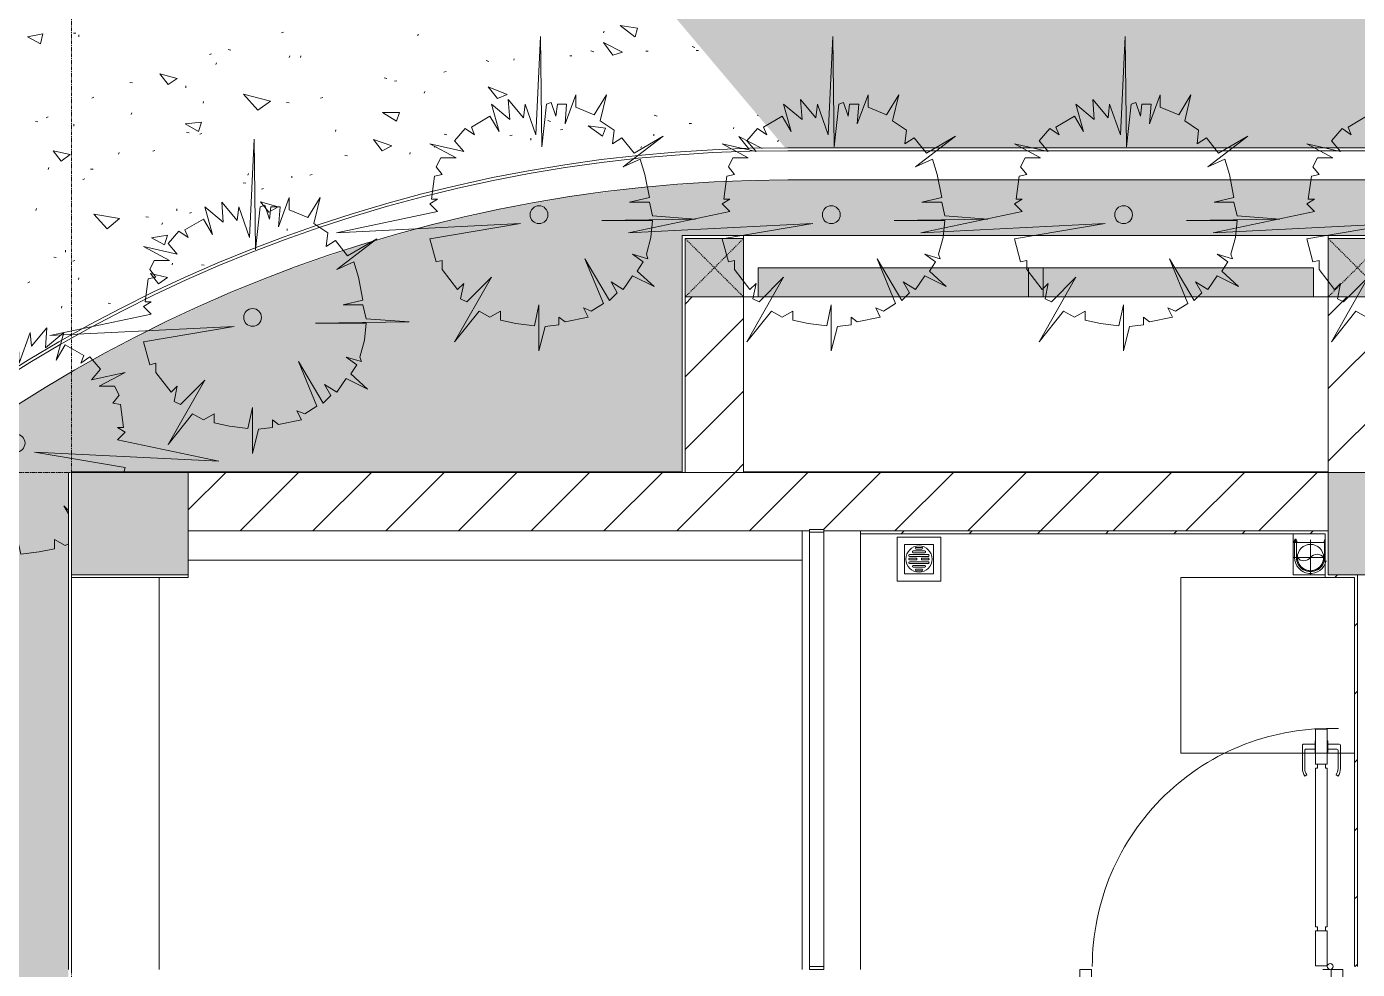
# Model space of a CAD drawing. Header units: millimetres. Extents: x 5357 to 259384, y -16348 to 109893.
# Drawn here: x 33499 to 38053, y 76537 to 79761 of the extents above; entities that cross this region are included whole.
import ezdxf

# ---------------------------------------------------------------- set-up
doc = ezdxf.new("R2010")
doc.units = ezdxf.units.MM
for name, pattern in [('Dash', [6, 3, -3]), ('Grid Line', [22.225, 12.7, -3.175, 3.175, -3.175]), ('IMPORT-CENTER _3_', [10.16, 6.35, -1.27, 1.27, -1.27])]:
    doc.linetypes.add(name, pattern=pattern)
for name, color, linetype, lineweight in [('0-1', 7, 'Continuous', 5), ('A-DETL-GENF-1', 53, 'Continuous', 9), ('A-DOOR-1', 254, 'Continuous', 9), ('A-DOOR-2', 53, 'Continuous', 9), ('A-FLOR', 192, 'Continuous', 9), ('A-FLOR-HRAL-1', 254, 'Continuous', 9), ('A-FLOR-HRAL-2', 53, 'Continuous', 9), ('A-FLOR-PATT', 8, 'Continuous', 9), ('A-GLAZ-CWMG', 51, 'Continuous', 9), ('A-WALL', 113, 'Continuous', 9), ('A-WALL-2', 53, 'Continuous', 9), ('A-WALL-3', 113, 'Continuous', 18), ('A-WALL-PATT', 111, 'Continuous', 9), ('A-WALL-PATT-2', 53, 'Continuous', 9), ('G-IMPT', 8, 'Continuous', 9), ('G-IMPT-1', 254, 'Continuous', 9), ('G-IMPT-2', 8, 'IMPORT-CENTER _3_', 9), ('I-FURN-1', 254, 'Continuous', 9), ('I-WALL', 2, 'Continuous', 9), ('I-WALL-1', 9, 'Continuous', 18), ('I-WALL-3', 2, 'Continuous', 18), ('L-PLNT-1', 7, 'Continuous', 9), ('M-EQPM', 50, 'Continuous', 9), ('S-BEAM-1', 53, 'Continuous', 9), ('S-COLS', 52, 'Continuous', 9), ('S-COLS-1', 253, 'Continuous', 5), ('S-COLS-2', 9, 'Continuous', 18), ('S-COLS-3', 53, 'Continuous', 9), ('S-COLS-5', 52, 'Continuous', 18), ('S-COLS-HDLN', 52, 'Dash', 9), ('S-GRID-1', 1, 'Grid Line', 9)]:
    doc.layers.add(name, color=color, linetype=linetype, lineweight=lineweight)
pattern_1 = [(45, (0, 0), (-116.67262, 116.67262), [])]
pattern_2 = [(45, (0, 0), (-124.4508, 124.4508), [])]

# ---------------------------------------------------------------- blocks, each defined once
blk = doc.blocks.new('NCV_TKTC_KET CAU_rvt-1-TKCS_MB CẢNH QUAN CÂY XANH')
at = {"layer": 'S-COLS-1'}
for points in [[(33652.6, 77886.9), (34052.6, 77886.9), (34052.6, 78236.9), (33652.6, 78236.9)], [(38038.9, 77886.9), (38652.6, 77886.9), (38652.6, 78236.9), (37952.6, 78236.9), (37952.6, 77886.9)]]:
    blk.add_hatch(color=256, dxfattribs=at).paths.add_polyline_path(points)
at = {"layer": 'S-BEAM-1'}
for p, q in [((34052.6, 77936.9), (36152.6, 77936.9)), ((33952.6, 76536.9), (33952.6, 77876.9))]:
    blk.add_line(p, q, dxfattribs=at)
at = {"layer": 'S-COLS-2'}
for p, q in [((33652.6, 78236.9), (33652.6, 77886.9)), ((34052.6, 78236.9), (33652.6, 78236.9)), ((34052.6, 77886.9), (34052.6, 78236.9)), ((37952.6, 78236.9), (37952.6, 77886.9)), ((38652.6, 78236.9), (37952.6, 78236.9)), ((33652.6, 77886.9), (34052.6, 77886.9)), ((37952.6, 77886.9), (38652.6, 77886.9))]:
    blk.add_line(p, q, dxfattribs=at)
blk = doc.blocks.new('MAY GIAT - MAY GIAT_dwg-V107-TKCS_MB CẢNH QUAN CÂY XANH')
at = {"layer": 'G-IMPT-1'}
blk.add_line((5, 596.6), (5, 2.3), dxfattribs=at)
at = {"layer": 'G-IMPT-1', "flags": 128}
blk.add_lwpolyline([(605, 102.3), (605, 596.6), (5, 596.6)], dxfattribs=at)
blk = doc.blocks.new('MAY GIAT - MAY GIAT-V108-TKCS_MB CẢNH QUAN CÂY XANH')
at = {"layer": 'I-FURN-1'}
for p, q in [((5, 596.6), (5, 2.3)), ((605, 596.6), (5, 596.6)), ((605, 102.3), (605, 596.6))]:
    blk.add_line(p, q, dxfattribs=at)
blk.add_blockref('MAY GIAT - MAY GIAT_dwg-V107-TKCS_MB CẢNH QUAN CÂY XANH', (0, 0))
blk = doc.blocks.new('Railing - 50 x 10mm-457210-TKCS_MB CẢNH QUAN CÂY XANH')
at = {"layer": 'A-FLOR-HRAL-2'}
for p, q in [((25, 5), (-25, 5)), ((-25, 5), (-25, -5)), ((25, -5), (25, 5)), ((-25, -5), (25, -5))]:
    blk.add_line(p, q, dxfattribs=at)
blk = doc.blocks.new('Railing - Railing-987307-TKCS_MB CẢNH QUAN CÂY XANH')
at = {"layer": 'A-FLOR-HRAL-2'}
for p, q in [((13269.1, 68771.2), (13269.1, 67285.8)), ((13319.1, 67285.8), (13319.1, 68771.2))]:
    blk.add_line(p, q, dxfattribs=at)
for p in [(13294.1, 68776.2), (13294.1, 67280.8)]:
    blk.add_blockref('Railing - 50 x 10mm-457210-TKCS_MB CẢNH QUAN CÂY XANH', p)
blk = doc.blocks.new('DOOR_CW_01 CANH MO-PANEL KINH - DIG_01-900x2200-CỬA NHÔM KÍNH-400860-TKCS_MB CẢNH QUAN CÂY XANH')
at = {"layer": 'A-DETL-GENF-1'}
for p, q in [((-397, -182), (-397, -62)), ((-397, -62), (-357, -62)), ((-357, -62), (-357, -182)), ((-357, -182), (-397, -182)), ((-391, -196), (-391, -182)), ((-391, -182), (-363, -182)), ((-363, -182), (-363, -196)), ((-397, -196), (-391, -196)), ((-397, -738), (-397, -196)), ((-357, -196), (-363, -196)), ((-357, -196), (-357, -738)), ((-433.9, -711.2), (-427.3, -715.8)), ((-320.1, -711.2), (-326.7, -715.8)), ((-442, -737), (-442, -816.5)), ((-434, -799.5), (-434, -737)), ((-397, -738), (-391, -738)), ((-357, -752), (-397, -752)), ((-397, -752), (-397, -872)), ((-391, -752), (-391, -738)), ((-363, -752), (-391, -752)), ((-357, -738), (-363, -738)), ((-363, -738), (-363, -752)), ((-357, -872), (-357, -752)), ((-320, -799.5), (-320, -737)), ((-312, -737), (-312, -816.5)), ((-399, -803.5), (-430, -803.5)), ((-399, -792.2), (-399, -831.8)), ((-397, -792.2), (-399, -792.2)), ((-397, -792.2), (-397, -831.8)), ((-357, -792.2), (-357, -831.8)), ((-357, -792.2), (-355, -792.2)), ((-355, -792.2), (-355, -831.8)), ((-355, -803.5), (-324, -803.5)), ((-399, -820.5), (-438, -820.5)), ((-399, -831.8), (-397, -831.8)), ((-355, -831.8), (-357, -831.8)), ((-355, -820.5), (-316, -820.5)), ((-397, -872), (-357, -872))]:
    blk.add_line(p, q, dxfattribs=at)
blk.add_circle((-407, -60), 10, dxfattribs=at)
for centre, radius, start, end in [((-407, -60), 814, 268, 0), ((-397, -737), 45, 145, 180), ((-397, -737), 37, 145, 180), ((-357, -737), 37, 0, 35), ((-357, -737), 45, 360, 35), ((-438, -816.5), 4, 180, 270), ((-430, -799.5), 4, 180, 270), ((-324, -799.5), 4, 270, 0), ((-316, -816.5), 4, 270, 0)]:
    blk.add_arc(centre, radius, start, end, dxfattribs=at)
at = {"layer": 'A-DOOR-2'}
for p, q in [((-450, -50), (-450, 50)), ((-450, 50), (-400, 50)), ((-400, 50), (-400, 0)), ((400, 0), (400, 50)), ((400, 50), (450, 50)), ((450, 50), (450, -50)), ((-410, 0), (-410, -50)), ((-400, 0), (-410, 0)), ((410, 0), (400, 0)), ((410, -50), (410, 0)), ((-410, -50), (-450, -50)), ((-407, -50), (-382, -50)), ((450, -50), (410, -50))]:
    blk.add_line(p, q, dxfattribs=at)
blk = doc.blocks.new('NCV_TKTC_TANG 1_rvt-1-TKCS_MB CẢNH QUAN CÂY XANH')
at = {"layer": 'A-WALL-PATT-2'}
h = blk.add_hatch(dxfattribs=at)
h.set_pattern_fill('FP_10', color=256, style=0, pattern_type=2)
h.set_pattern_definition(pattern_1)
h.paths.add_polyline_path([(37952.6, 78026.9), (37952.6, 78036.9), (36352.6, 78036.9), (36352.6, 78026.9), (37942.6, 78026.9)])
h = blk.add_hatch(dxfattribs=at)
h.set_pattern_fill('FP_10', color=256, style=0, pattern_type=2)
h.set_pattern_definition(pattern_1)
h.paths.add_polyline_path([(38038.9, 77876.9), (38042.6, 77876.9), (38042.6, 77886.9), (37942.6, 77886.9), (37942.6, 77876.9)])
h = blk.add_hatch(dxfattribs=at)
h.set_pattern_fill('FP_10', color=256, style=0, pattern_type=2)
h.set_pattern_definition(pattern_1)
h.paths.add_polyline_path([(38042.6, 76546.9), (38052.6, 76546.9), (38052.6, 77886.9), (38042.6, 77886.9), (38042.6, 77347.2)])
at = {"layer": 'A-WALL-2'}
for p, q in [((36152.6, 76536.9), (36152.6, 78036.9)), ((36352.6, 78026.9), (36352.6, 76536.9)), ((38052.6, 76546.9), (38052.6, 77886.9))]:
    blk.add_line(p, q, dxfattribs=at)
at = {"layer": 'I-WALL-1'}
for p, q in [((37952.6, 78036.9), (36352.6, 78036.9)), ((36352.6, 78036.9), (36352.6, 78026.9)), ((36352.6, 78026.9), (37942.6, 78026.9)), ((37942.6, 78026.9), (37942.6, 77886.9)), ((37952.6, 78026.9), (37952.6, 78036.9)), ((37952.6, 77886.9), (37952.6, 78026.9)), ((37942.6, 77886.9), (37942.6, 77876.9)), ((37942.6, 77876.9), (38042.6, 77876.9)), ((38042.6, 77886.9), (37952.6, 77886.9)), ((38052.6, 77886.9), (38042.6, 77886.9)), ((38042.6, 77876.9), (38042.6, 76546.9))]:
    blk.add_line(p, q, dxfattribs=at)
at = {"layer": 'A-DOOR-1', "rotation": 180}
blk.add_blockref('DOOR_CW_01 CANH MO-PANEL KINH - DIG_01-900x2200-CỬA NHÔM KÍNH-400860-TKCS_MB CẢNH QUAN CÂY XANH', (37552.6, 76486.9), dxfattribs=at)
at = {"layer": 'A-FLOR-HRAL-1'}
blk.add_blockref('Railing - Railing-987307-TKCS_MB CẢNH QUAN CÂY XANH', (22908.5, 9260.7), dxfattribs=at)
at = {"layer": 'I-FURN-1', "rotation": 89.99999999999902}
blk.add_blockref('MAY GIAT - MAY GIAT-V108-TKCS_MB CẢNH QUAN CÂY XANH', (38044.8, 77272), dxfattribs=at)
blk = doc.blocks.new('FP_182-TKCS_MB CẢNH QUAN CÂY XANH')
at = {"layer": 'A-FLOR-PATT'}
for p, q in [((33555.1, 79736.7), (33502, 79726.5)), ((33546.5, 79702.5), (33502, 79726.5)), ((33555.1, 79736.7), (33546.5, 79702.6)), ((33668.2, 79738.9), (33659.6, 79739.5)), ((33678, 79733.3), (33677.7, 79726.8)), ((34378.9, 79742.2), (34371.7, 79740.2)), ((34838.7, 79736.1), (34838.4, 79729.9)), ((35475, 79746), (35473.1, 79740.8)), ((35589.5, 79755.9), (35530.3, 79765.8)), ((35580.9, 79727), (35530.3, 79765.8)), ((35589.5, 79755.9), (35581, 79727)), ((34198.4, 79681.5), (34189.5, 79682.8)), ((35538.2, 79674.4), (35472.8, 79706.8)), ((35505.4, 79663.4), (35472.8, 79706.8)), ((35786, 79689.9), (35776.4, 79693.8)), ((35798.3, 79680.2), (35790.7, 79680.2)), ((34132.5, 79668), (34125.5, 79665.7)), ((34149, 79637.6), (34147.1, 79631.7)), ((34399.6, 79662), (34397.7, 79656.3)), ((34437.1, 79662.1), (34436.7, 79655.9)), ((35080.5, 79642.6), (35071.2, 79645.2)), ((35168, 79651.6), (35166.1, 79646.4)), ((35365, 79661.9), (35357.5, 79661.2)), ((35439.7, 79675.6), (35430.2, 79678.8)), ((35538.2, 79674.4), (35505.4, 79663.4)), ((35625.5, 79677.2), (35618, 79677)), ((34014.5, 79584.4), (33954.7, 79600.5)), ((33983.6, 79563.8), (33954.7, 79600.5)), ((34934.5, 79607.5), (34927.1, 79606.2)), ((33861.3, 79569.3), (33852.7, 79570)), ((34014.5, 79584.4), (33983.6, 79563.8)), ((34044.1, 79558.8), (34043.7, 79552.5)), ((34732, 79583.9), (34722.8, 79585.9)), ((34765.7, 79576.2), (34758.4, 79574.7)), ((35110.2, 79515.6), (35079, 79556.1)), ((35143.1, 79529), (35079.1, 79556.1)), ((33729.9, 79519.8), (33723.1, 79517)), ((34105, 79505.2), (34103.1, 79499.4)), ((34333.7, 79506.7), (34242, 79530.3)), ((34290, 79475.6), (34242, 79530.3)), ((34333.7, 79506.7), (34290.1, 79475.6)), ((34397.5, 79501), (34388.6, 79502.4)), ((34512.7, 79518.6), (34505.5, 79516.7)), ((34861.7, 79539.4), (34859.7, 79534)), ((35143.1, 79529), (35110.2, 79515.6)), ((33573.6, 79452.9), (33566.8, 79449.9)), ((33859.2, 79466.9), (33857.3, 79460.9)), ((34775, 79467.8), (34717.4, 79468.2)), ((34765.1, 79437.7), (34717.4, 79468.2)), ((34775, 79467.8), (34765.1, 79437.7)), ((35656.7, 79455.7), (35647.1, 79459.2)), ((36002, 79457.7), (35999.1, 79459)), ((33538, 79436.2), (33529.5, 79436.5)), ((33661.2, 79427.7), (33660.8, 79421.2)), ((34087.7, 79402.8), (34042.1, 79428.7)), ((34097.3, 79435), (34042.2, 79428.7)), ((34097.3, 79435), (34087.8, 79402.8)), ((34557.9, 79408.7), (34555.8, 79403.2)), ((35291.6, 79437), (35282.2, 79439.9)), ((35333.7, 79409.3), (35326.1, 79408.6)), ((35479.8, 79414.6), (35420.2, 79422.6)), ((35470, 79386.6), (35420.2, 79422.6)), ((35479.8, 79414.6), (35470, 79386.6)), ((35774.1, 79430.4), (35766.5, 79430.4)), ((35919.5, 79416.4), (35917.6, 79411.6)), ((34055.1, 79398.5), (34046.4, 79399.4)), ((34098.9, 79395.7), (34091.8, 79393.3)), ((34749, 79353.3), (34686.5, 79375.4)), ((34716.3, 79337.2), (34686.5, 79375.3)), ((34937.3, 79391), (34928.1, 79393.2)), ((35160.7, 79390.4), (35153.2, 79389.4)), ((35225, 79379.6), (35224.5, 79373.7)), ((35645.3, 79393.9), (35644.9, 79388.1)), ((36016.6, 79344.8), (35936.6, 79385.8)), ((35970.8, 79343.7), (35936.6, 79385.8)), ((36070.3, 79372.9), (36070.1, 79367.2)), ((33617.8, 79301.7), (33589.9, 79336.9)), ((33647.9, 79324.6), (33590, 79336.9)), ((33647.9, 79324.6), (33617.8, 79301.7)), ((33815.6, 79331), (33813.7, 79325)), ((33938, 79338), (33931, 79335.3)), ((34597.3, 79319.1), (34588.3, 79320.7)), ((34749, 79353.3), (34716.3, 79337.2)), ((34811.6, 79331.2), (34811.1, 79325.2)), ((34901.2, 79350.7), (34893.7, 79349.3)), ((35603.4, 79351.3), (35601.4, 79346.4)), ((33575.4, 79279.2), (33573.6, 79273)), ((33726.9, 79273.7), (33718.4, 79274.2)), ((33698.5, 79241.3), (33691.7, 79238.3)), ((34249.6, 79226.5), (34240.8, 79227.7)), ((34258.2, 79259.2), (34256.1, 79253.5)), ((34407.1, 79250.1), (34406.6, 79244)), ((34475.9, 79255.4), (34468.6, 79253.4)), ((34310.3, 79207.8), (34303.2, 79205.6)), ((33533, 79139.2), (33531.1, 79133)), ((34013.7, 79138), (34013.2, 79131.7)), ((34360.2, 79145.3), (34299.6, 79162.7)), ((34328.2, 79126.5), (34299.6, 79162.7)), ((34360.2, 79145.3), (34328.2, 79126.5)), ((33817.1, 79105.6), (33729.4, 79120.1)), ((33774.9, 79069.4), (33729.4, 79120.1)), ((33817.1, 79105.6), (33775, 79069.4)), ((33916.5, 79110.3), (33907.9, 79110.9)), ((33964.5, 79090.6), (33962.5, 79084.7)), ((34063.7, 79125.6), (34056.7, 79123.1)), ((33981.4, 79047.7), (33927, 79039.2)), ((33981.4, 79047.7), (33971.6, 79015.2)), ((34391, 79070.1), (34390.4, 79064)), ((33971.6, 79015.2), (33927, 79039.2)), ((33601.1, 78972.2), (33592.7, 78972.4)), ((33632.9, 78996.4), (33632.5, 78989.9)), ((33664, 78962), (33657.2, 78958.9)), ((33998.4, 78952.7), (33997.8, 78946.5)), ((33981.6, 78903.7), (33923, 78916.8)), ((33950.6, 78882), (33923, 78916.8)), ((34106.7, 78945.8), (34098, 78946.6)), ((33509.9, 78888.3), (33503.2, 78885)), ((33678.6, 78902.8), (33676.7, 78896.7)), ((33981.6, 78903.7), (33950.6, 78882)), ((33786.9, 78815), (33778.4, 78815.2)), ((33619.7, 78805.3), (33619.2, 78798.9))]:
    blk.add_line(p, q, dxfattribs=at)
blk = doc.blocks.new('TKTC_XREF_251221_MB TANG 1 - TKTC_XREF_260130_MB TANG 1_dwg_CUM U_DN100-V256-TKCS_MB CẢNH QUAN CÂY XANH')
at = {"layer": 'G-IMPT'}
blk.add_hatch(color=256, dxfattribs=at).paths.add_polyline_path([(61, 0), (58.9, -15.8), (52.8, -30.5), (43.1, -43.1), (30.5, -52.8), (15.8, -58.9), (0, -61), (0, -57), (14.8, -55.1), (28.5, -49.4), (40.3, -40.3), (49.4, -28.5), (55.1, -14.8), (57, 0), (55.1, 14.8), (49.4, 28.5), (40.3, 40.3), (28.5, 49.4), (14.8, 55.1), (0, 57), (0, 61), (15.8, 58.9), (30.5, 52.8), (43.1, 43.1), (52.8, 30.5), (58.9, 15.8)])
for p, q in [((-79.1, 66.6), (-79.1, 63.4)), ((-76.6, 66.6), (-76.6, 63.4)), ((-74.6, 66.6), (-74.6, 63.4)), ((-72.7, 69.3), (-72.7, 60.7)), ((-66.9, 67.9), (-71.7, 67.9)), ((-66.9, 62.1), (-71.7, 62.1)), ((-65, 69), (0, 69)), ((-72.7, -62.4), (-78.1, -62.4)), ((-66.9, -62.1), (-71.7, -62.1))]:
    blk.add_line(p, q, dxfattribs=at)
at = {"layer": 'G-IMPT', "flags": 128}
for points in [[(-72.7, 67.6), (-78.1, 67.6), (-78.1, 62.4), (-72.7, 62.4)], [(-71.7, 59.2), (-66.9, 59.2), (-66.9, 70.8), (-71.7, 70.8)], [(-66.9, 70.8), (-66.9, 72.7), (-65, 72.7), (-65, 57.3), (-66.9, 57.3), (-66.9, 59.2)], [(-65, 61), (0, 61), (0, 57)], [(-66.9, -59.2), (-66.9, -57.3), (-65, -57.3), (-65, -63.8)], [(-65, -61), (0, -61), (0, -57)], [(-66.9, -63.8), (-66.9, -59.2), (-71.7, -59.2)]]:
    blk.add_lwpolyline(points, dxfattribs=at)
at = {"layer": 'G-IMPT'}
for centre, radius, start, end in [((-78.1, 66.6), 0.96, 90, 180), ((-78.1, 63.4), 0.96, 180, 270), ((-71.1, 69.3), 1.56, 112.61986, 247.38014), ((-67.9, 65), 4.8, 143.1301, 216.8699), ((-71.1, 60.7), 1.56, 112.61986, 247.38014), ((0, 0), 69, 281.5361, 90), ((0, 0), 61, 270, 90), ((0, 0), 57, 270, 90), ((-78.1, -63.4), 0.96, 90, 180), ((-71.1, -60.7), 1.56, 112.61986, 247.38014)]:
    blk.add_arc(centre, radius, start, end, dxfattribs=at)
blk = doc.blocks.new('TKTC_XREF_251221_MB TANG 1 - TKTC_XREF_260130_MB TANG 1_dwg_$cc-V257-TKCS_MB CẢNH QUAN CÂY XANH')
at = {"layer": 'G-IMPT'}
blk.add_circle((0, 0), 0.5, dxfattribs=at)
for centre, radius, start, end in [((0, 0), 0.5, 90, 270), ((0.188, 0.25), 0.313, 126.8699, 233.1301), ((-0.188, -0.25), 0.313, 306.8699, 53.1301)]:
    blk.add_arc(centre, radius, start, end, dxfattribs=at)
at = {"layer": 'G-IMPT-2'}
for p, q in [((0, -0.56), (0, 0.673)), ((-0.673, 0), (0.673, 0))]:
    blk.add_line(p, q, dxfattribs=at)
blk = doc.blocks.new('TKTC_XREF_251221_MB TANG 1 - TKTC_XREF_260130_MB TANG 1_dwg_THU NUOC - THU NUOC-444531-TKCS_MB TẦNG 1-4202124-TKCS_MB CẢNH QUAN CÂY XANH')
at = {"layer": 'M-EQPM'}
for p, q in [((-23.3, 10.8), (40.9, 10.8)), ((40.9, 4.8), (-23.3, 4.8)), ((-11, 23.3), (28.5, 23.3)), ((28.5, 17.3), (-11, 17.3)), ((-1.1, 35.6), (18.5, 35.6)), ((18.5, 29.6), (-1.1, 29.6)), ((-23.3, -13.6), (40.9, -13.6)), ((40.9, -19.6), (-23.3, -19.6)), ((-11, -26.1), (28.5, -26.1)), ((28.5, -32.1), (-11, -32.1)), ((-1.1, -38.5), (18.5, -38.5)), ((18.5, -44.5), (-1.1, -44.5))]:
    blk.add_line(p, q, dxfattribs=at)
at = {"layer": 'M-EQPM', "flags": 128}
for points in [[(83.7, -79.4), (83.7, 70.6), (-66.3, 70.6), (-66.3, -79.4)], [(58.7, -54.4), (58.7, 45.6), (-41.3, 45.6), (-41.3, -54.4)]]:
    blk.add_lwpolyline(points, close=True, dxfattribs=at)
for points in [[(-23.3, -1.2), (0.7, -1.2), (0.7, -7.2), (-23.3, -7.2)], [(40.9, -7.2), (16.7, -7.2), (16.7, -1.2), (40.9, -1.2)]]:
    blk.add_lwpolyline(points, dxfattribs=at)
at = {"layer": 'M-EQPM'}
for centre, radius, start, end in [((8.7, -4.4), 45, 360, 180), ((8.7, -4.4), 45, 360, 180), ((-23.3, 7.8), 3, 90, 270), ((-11, 20.3), 3, 90, 270), ((-1.1, 32.6), 3, 90, 270), ((18.5, 32.6), 3, 270, 90), ((28.5, 20.3), 3, 270, 90), ((40.9, 7.8), 3, 270, 90), ((8.7, -4.4), 45, 180, 360), ((8.7, -4.4), 45, 180, 360), ((-23.3, -4.2), 3, 90, 270), ((-23.3, -16.6), 3, 90, 270), ((-11, -29.1), 3, 90, 270), ((-1.1, -41.5), 3, 90, 270), ((18.5, -41.5), 3, 270, 90), ((28.5, -29.1), 3, 270, 90), ((40.9, -4.2), 3, 270, 90), ((40.9, -16.6), 3, 270, 90)]:
    blk.add_arc(centre, radius, start, end, dxfattribs=at)
blk = doc.blocks.new('TKTC_XREF_251221_MB TANG 1 - TKTC_XREF_260130_MB TANG 1_dwg-4202109-TKCS_MB CẢNH QUAN CÂY XANH')
at = {"layer": 'G-IMPT'}
for p, q in [((-167409, -323108.1), (-169499.1, -323108.1)), ((-165199, -323108.1), (-167199, -323108.1)), ((-165318.8, -323319.7), (-165318.8, -323349.7)), ((-165318.8, -323349.7), (-165209.1, -323349.7)), ((-169499.1, -323469.7), (-169499.1, -324809.7)), ((-165318.8, -323459.7), (-165209.1, -323459.7))]:
    blk.add_line(p, q, dxfattribs=at)
at = {"layer": 'G-IMPT', "flags": 128}
blk.add_lwpolyline([(-165209.1, -323349.7), (-165318.8, -323349.7), (-165318.8, -323459.7)], dxfattribs=at)
at = {"extrusion": (0, 0, -1), "zscale": -1}
blk.add_blockref('TKTC_XREF_251221_MB TANG 1 - TKTC_XREF_260130_MB TANG 1_dwg_THU NUOC - THU NUOC-444531-TKCS_MB TẦNG 1-4202124-TKCS_MB CẢNH QUAN CÂY XANH', (166590.3, -323401.9), dxfattribs=at)
at = {"xscale": 90.00000000005122, "yscale": 90.00000000005122, "zscale": 90.00000000005122, "rotation": 90.37402677993775}
blk.add_blockref('TKTC_XREF_251221_MB TANG 1 - TKTC_XREF_260130_MB TANG 1_dwg_$cc-V257-TKCS_MB CẢNH QUAN CÂY XANH', (-165259.5, -323401), dxfattribs=at)
at = {"extrusion": (0, 0, -1), "xscale": 0.7894736842105242, "yscale": 0.7894736842105242, "zscale": -0.7894736842105242, "rotation": 269.9999999984439}
blk.add_blockref('TKTC_XREF_251221_MB TANG 1 - TKTC_XREF_260130_MB TANG 1_dwg_CUM U_DN100-V256-TKCS_MB CẢNH QUAN CÂY XANH', (165259.5, -323401), dxfattribs=at)
blk = doc.blocks.new('TKTC_XREF_251221_MB TANG 1 - TKTC_XREF_251221_MB TANG 1-2038492-TKCS_MB CẢNH QUAN CÂY XANH')
blk.add_blockref('TKTC_XREF_251221_MB TANG 1 - TKTC_XREF_260130_MB TANG 1_dwg-4202109-TKCS_MB CẢNH QUAN CÂY XANH', (169499.1, 384109.7))
blk = doc.blocks.new('CAY MAI VAN PHUC - CAY DUC SOC_dwg-2256080-TKCS_MB CẢNH QUAN CÂY XANH')
at = {"layer": 'G-IMPT', "flags": 128}
blk.add_lwpolyline([(32.8, 479.5), (12.9, 293.4), (6.2, 771.8), (-13.8, 346.6), (-60.3, 479.5), (-67, 419.7), (-133.5, 499.4), (-126.8, 413), (-206.6, 479.5), (-173.4, 359.9), (-213.3, 426.3), (-293.1, 379.8), (-279.8, 346.6), (-319.7, 373.2), (-366.2, 320), (-326.3, 273.5), (-472.6, 306.7), (-359.6, 246.9), (-426.1, 246.9), (-446, 207.1), (-419.4, 173.8), (-452.7, 167.2), (-466, 67.5), (-439.4, 67.5), (-472.6, 47.6), (-439.4, 14.4), (-878.3, -78.6), (-80.3, -38.8), (-472.6, -105.2), (-446, -204.9), (-419.4, -198.2), (-419.4, -238.1), (-352.9, -324.5), (-326.3, -297.9), (-339.6, -364.4), (-313, -377.6), (-206.6, -271.3), (-366.2, -550.4), (-259.8, -417.5), (-213.3, -444.1), (-166.7, -417.5), (-166.7, -457.4), (-100.2, -470.7), (-19.9, -481.4), (-0.5, -390.9), (-0.5, -590.3), (26.2, -484), (86, -477.3), (86, -444.1), (112.6, -464), (212.4, -444.1), (192.4, -404.2), (225.7, -417.5), (278.9, -384.3), (199.1, -191.6), (305.5, -371), (338.7, -337.8), (312.1, -291.3), (365.3, -324.5), (405.2, -264.7), (498.3, -311.2), (425.2, -244.8), (451.8, -204.9), (405.2, -171.7), (471.7, -191.6), (465.1, -171.7), (485, -98.6), (491.7, -25.5), (272.2, -25.5), (677.9, -18.8), (491.7, -5.6), (478.4, 54.2), (391.9, 54.2), (478.4, 74.2), (458.4, 173.8), (438.5, 240.3), (365.3, 207.1), (538.2, 340), (411.9, 266.9), (358.7, 333.3), (318.8, 306.7), (325.4, 366.5), (265.6, 406.4), (292.2, 519.4), (239, 433), (159.2, 466.2), (159.2, 519.4), (112.6, 393.1), (119.3, 479.5), (79.4, 479.5), (72.7, 426.3), (52.8, 486.1)], close=True, dxfattribs=at)
at = {"layer": 'G-IMPT'}
blk.add_circle((0, 0), 38.6, dxfattribs=at)
blk = doc.blocks.new('CAY MAI VAN PHUC - CAY BONG TRANG-2256081-TKCS_MB CẢNH QUAN CÂY XANH')
at = {"xscale": 0.7894736842105263, "yscale": 0.7894736842105263, "zscale": 0.7894736842105263}
blk.add_blockref('CAY MAI VAN PHUC - CAY DUC SOC_dwg-2256080-TKCS_MB CẢNH QUAN CÂY XANH', (0, 0), dxfattribs=at)
blk = doc.blocks.new('CAY MAI VAN PHUC - CAY DUC SOC_dwg-V390-TKCS_MB CẢNH QUAN CÂY XANH')
at = {"layer": 'G-IMPT', "flags": 128}
for points in [[(32.8, 479.5), (12.9, 293.4), (6.2, 771.8), (-13.8, 346.6), (-60.3, 479.5), (-67, 419.7), (-133.5, 499.4), (-126.8, 413), (-206.6, 479.5), (-173.4, 359.9), (-213.3, 426.3), (-293.1, 379.8), (-279.8, 346.6), (-319.7, 373.2), (-366.2, 320), (-326.3, 273.5), (-472.6, 306.7), (-359.6, 246.9), (-426.1, 246.9), (-446, 207.1), (-419.4, 173.8), (-452.7, 167.2), (-466, 67.5), (-439.4, 67.5), (-472.6, 47.6), (-439.4, 14.4), (-878.3, -78.6), (-80.3, -38.8), (-472.6, -105.2), (-466.9, -126.7)], [(-226.9, -436.3), (-213.3, -444.1), (-166.7, -417.5), (-166.7, -457.4), (-100.2, -470.7), (-19.9, -481.4), (-0.5, -390.9), (-0.5, -590.3), (26.2, -484), (86, -477.3), (86, -444.1), (112.6, -464), (212.4, -444.1), (192.4, -404.2), (225.7, -417.5), (278.9, -384.3), (199.1, -191.6), (305.5, -371), (338.7, -337.8), (312.1, -291.3), (365.3, -324.5), (405.2, -264.7), (498.3, -311.2), (425.2, -244.8), (451.8, -204.9), (405.2, -171.7), (471.7, -191.6), (465.1, -171.7), (485, -98.6), (491.7, -25.5), (272.2, -25.5), (677.9, -18.8), (491.7, -5.6), (478.4, 54.2), (391.9, 54.2), (478.4, 74.2), (458.4, 173.8), (438.5, 240.3), (365.3, 207.1), (538.2, 340), (411.9, 266.9), (358.7, 333.3), (318.8, 306.7), (325.4, 366.5), (265.6, 406.4), (292.2, 519.4), (239, 433), (159.2, 466.2), (159.2, 519.4), (112.6, 393.1), (119.3, 479.5), (79.4, 479.5), (72.7, 426.3), (52.8, 486.1), (32.8, 479.5)], [(-226.9, -291.6), (-206.6, -271.3), (-226.9, -306.8)]]:
    blk.add_lwpolyline(points, dxfattribs=at)
at = {"layer": 'G-IMPT'}
blk.add_circle((0, 0), 38.6, dxfattribs=at)
blk = doc.blocks.new('CAY MAI VAN PHUC - CAY BONG TRANG-V391-TKCS_MB CẢNH QUAN CÂY XANH')
at = {"extrusion": (0, 0, -1), "xscale": 0.7894736842105263, "yscale": 0.7894736842105263, "zscale": -0.7894736842105263, "rotation": 180}
blk.add_blockref('CAY MAI VAN PHUC - CAY DUC SOC_dwg-V390-TKCS_MB CẢNH QUAN CÂY XANH', (0, 0), dxfattribs=at)
blk = doc.blocks.new('Rectangular Mullion - 50 x 100mm-3196915-TKCS_MB CẢNH QUAN CÂY XANH')
at = {"layer": 'A-GLAZ-CWMG'}
blk.add_hatch(color=256, dxfattribs=at).paths.add_polyline_path([(36927.6, 78836.9), (36927.6, 78936.9), (36002.6, 78936.9), (36002.6, 78836.9), (36828.4, 78836.9)])
for p, q in [((36002.6, 78836.9), (36002.6, 78936.9)), ((36002.6, 78936.9), (36927.6, 78936.9)), ((36927.6, 78936.9), (36927.6, 78836.9)), ((36927.6, 78836.9), (36002.6, 78836.9))]:
    blk.add_line(p, q, dxfattribs=at)
blk = doc.blocks.new('Rectangular Mullion - 50 x 100mm-3196920-TKCS_MB CẢNH QUAN CÂY XANH')
at = {"layer": 'A-GLAZ-CWMG'}
blk.add_hatch(color=256, dxfattribs=at).paths.add_polyline_path([(-25, 0), (-25, 100), (25, 100), (25, 0)])
for p, q in [((-25, 0), (-25, 100)), ((-25, 100), (25, 100)), ((25, 100), (25, 0)), ((25, 0), (-25, 0))]:
    blk.add_line(p, q, dxfattribs=at)
blk = doc.blocks.new('G1_SOF - BO TRU - 200x200-3196954-TKCS_MB CẢNH QUAN CÂY XANH')
at = {"layer": 'S-COLS-3'}
blk.add_hatch(color=256, dxfattribs=at).paths.add_polyline_path([(100, -100), (100, 100), (-100, 100), (-100, -100)])
at = {"layer": 'S-COLS-5'}
for p, q in [((100, 100), (-100, 100)), ((-100, 100), (-100, -100)), ((100, -100), (100, 100)), ((-100, -100), (100, -100))]:
    blk.add_line(p, q, dxfattribs=at)
at = {"layer": 'S-COLS-HDLN'}
for p, q in [((100, 100), (-100, -100)), ((-100, 100), (100, -100))]:
    blk.add_line(p, q, dxfattribs=at)

msp = doc.modelspace()

# ---------------------------------------------------------------- hatches: boundary and pattern name
at = {"layer": 'A-FLOR-PATT'}
h = msp.add_hatch(dxfattribs=at)
h.set_pattern_fill('FP_30', color=256, style=0, pattern_type=2)
h.set_pattern_definition([(49.955, (0, 297.74), (480.9663, -42.0141), [50.245, -552.698]), (355.008, (0, 297.74), (-93.0422, 503.5904), [40.233, -442.564]), (100.468, (40.1, 294.23), (387.9225, 461.5805), [42.676, -469.437]), (46.139, (0, 431.63), (715.65, -110.812), [75.376, -829.133]), (96.646, (59.64, 422.4), (626.748, 652.169), [64.012, -704.134]), (351.198, (0, 431.6), (626.7464, 652.1696), [60.348, -663.83]), (20.97, (67.06, 398.16), (400.2635, -269.5499), [50.282, -553.099]), (326.042, (67.06, 398.16), (163.1587, 485.4848), [40.214, -442.35]), (71.424, (100.4, 375.7), (563.4193, 215.9336), [42.681, -469.488]), (37.456, (0, 297.74), (8.15442, 222.87167), [7.372, -429.577, 7.372, -441.64, -443.985]), (37.456, (0, 297.74), (8.15442, 222.87167), [-885.96, 7.372, -436.613]), (7.488, (0, 297.74), (176.40487, 264.05665), [7.376, -248.771, 7.376, -419.759, -169.312]), (7.488, (0, 297.74), (176.40487, 264.05665), [-683.282, 7.376, -161.936]), (327.541, (-149.53, 297.74), (357.9599, -15.1019), [7.373, -160.191, 7.373, -515.425, -693.712]), (327.541, (-149.53, 297.74), (357.9599, -15.1019), [-690.361, 7.373, -686.339]), (317.545, (-216.6, 297.74), (391.0611, 67.0181), [7.371, -210.404, 7.371, -339.728, -492.505]), (317.545, (-216.6, 297.74), (391.0611, 67.0181), [-564.873, 7.371, -485.134])])
h.paths.add_polyline_path([(48932.8, 79336.9), (60552.6, 79336.9), (60552.6, 79346.9), (60559.1, 79346.9), (63139.6, 83316.9), (32746.2, 83316.9), (36095.2, 79346.7), (36103.5, 79346.9), (42652.6, 79346.9), (42652.6, 79336.9), (46052.6, 79336.9)])
h = msp.add_hatch(dxfattribs=at)
h.set_pattern_fill('FP_23', color=256, style=0, pattern_type=2)
h.set_pattern_definition([(0, (167.64, 11.2), (558.8, 558.8), [83.82, -16.764, 22.352, -16.764, -419.1]), (0, (167.64, 11.2), (558.8, 558.8), [-139.7, 83.82, -335.28]), (0, (139.7, 27.94), (558.8, 558.8), [55.88, -41.91, 83.82, -41.91, -335.28]), (0, (139.7, 27.94), (558.8, 558.8), [-223.52, 55.88, -279.4]), (0, (335.3, 251.46), (558.8, 558.8), [69.85, -27.94, 69.85, -391.16]), (0, (55.9, 363.2), (558.8, 558.8), [27.94, -55.88, 27.94, -447.04]), (90, (111.76, 363.2), (-558.8, 558.8), [50.292, -508.508]), (90, (279.4, 27.94), (-558.8, 558.8), [55.88, -502.92]), (90, (419.1, 251.46), (-558.8, 558.8), [55.88, -502.92]), (45, (352.04, 22.35), (0, 558.7996), [55.88, -734.383]), (135, (206.76, 22.35), (-558.7996, 0), [55.88, -734.383]), (63.435, (335.28, 25.15), (-0.0005, 558.8001), [55.88, -1193.635]), (75.964, (307.34, 27.94), (-0.00237, 558.80038), [55.88, -2248.111]), (75.964, (447.04, 251.46), (-0.00237, 558.80038), [44.704, -2259.287]), (75.964, (122.94, 363.22), (-0.00237, 558.80038), [39.116, -2264.875]), (104.036, (251.46, 27.94), (0.00237, 558.80038), [55.88, -2248.111]), (104.036, (391.16, 251.46), (0.00237, 558.80038), [44.704, -2259.287]), (104.036, (100.58, 363.22), (0.00237, 558.80038), [39.116, -2264.875]), (116.565, (223.52, 25.15), (0.0005, 558.8001), [55.88, -1193.634])])
h.paths.add_polyline_path([(33642.6, 17336.9), (33652.6, 17337), (33652.6, 19136.9), (33642.6, 19136.9), (33642.6, 25711.9), (33652.6, 25711.9), (33652.6, 27336.9), (33642.6, 27336.9), (33642.6, 33737.4), (31203.5, 33737.4), (31203.5, 18236.9), (31211.1, 18125), (31226.1, 18036.7), (31254, 17939.7), (31292.6, 17846.4), (31341.4, 17758.1), (31399.9, 17675.8), (31480, 17589), (31547.2, 17529.8), (31624.7, 17474.9), (31713, 17426.1), (31806.2, 17387.4), (31903.2, 17359.5), (32002.7, 17342.6), (32103.5, 17336.9)])
h.paths.add_polyline_path([(31203.5, 37137.4), (33642.6, 37137.4), (33642.6, 59946.9), (33652.6, 59946.9), (33652.6, 61561.9), (33642.6, 61561.9), (33642.6, 65035.3), (33652.6, 65035.3), (33652.6, 65040.9), (33642.6, 65040.9), (33642.6, 68136.9), (33652.6, 68136.9), (33652.6, 69762.3), (33642.6, 69762.3), (33642.6, 78236.9), (35742.6, 78236.9), (35744.4, 79046.9), (38162.6, 79046.9), (38162.6, 79036.9), (38152.6, 79036.9), (38152.6, 78236.9), (42252.6, 78236.9), (42252.6, 78636.9), (42552.6, 78636.9), (42552.6, 79236.9), (36103.5, 79236.9), (35855.3, 79230.6), (35607.8, 79211.8), (35361.5, 79180.4), (35117.1, 79136.6), (34875.3, 79080.5), (34636.6, 79012.2), (34401.7, 78931.9), (34171.2, 78839.8), (33945.6, 78736.2), (33725.5, 78621.2), (33510, 78494.3), (33269.9, 78333.5), (33092.2, 78202), (32897.2, 78041.7), (32711.6, 77872.5), (32535.6, 77694.7), (32369.5, 77508.9), (32213.4, 77315.4), (32067.7, 77114.8), (31932.5, 76907.4), (31806.3, 76690.2), (31693.9, 76472.3), (31583.6, 76226.6), (31502.6, 76021.4), (31423.8, 75788.4), (31356.8, 75551.8), (31301.8, 75312.4), (31258.9, 75070.6), (31228.2, 74827), (31209.7, 74582.3), (31203.5, 74336.9), (31205.5, 62060.3), (31211.4, 62000.9), (31234, 61917.3), (31258, 61859.3), (31299, 61792.4), (31349.9, 61732.8), (31409.6, 61681.8), (31476.5, 61640.8), (31549, 61610.8), (31625.3, 61592.5), (31703.5, 61586.3), (32403.5, 61586.3), (32403.5, 40886.3), (31703.5, 40886.3), (31618.1, 40878.5), (31534.7, 40855.9), (31476.5, 40831.8), (31409.6, 40790.8), (31349.9, 40739.9), (31299, 40680.2), (31258, 40613.3), (31228, 40540.8), (31209.7, 40464.6), (31203.5, 40362.8), (31203.5, 38883.4)])
h.paths.add_polyline_path([(54962.6, 78236.9), (62552.6, 78236.9), (62432.4, 78384.4), (62310.9, 78513.5), (62180.6, 78633.7), (62021.7, 78758.5), (61896, 78845), (61742.9, 78935.1), (61583.3, 79014.3), (61418.9, 79081.8), (61250.4, 79137.3), (61078.8, 79180.8), (60904.8, 79211.9), (60728.8, 79230.6), (60552.6, 79236.9), (46052.6, 79236.9), (46052.6, 78636.9), (46352.6, 78636.9), (46352.6, 78246.9), (54952.6, 78246.9), (54952.6, 78236.9), (54958.6, 78236.9)])
at = {"layer": 'A-WALL-PATT'}
h = msp.add_hatch(dxfattribs=at)
h.set_pattern_fill('FP_1', color=256, style=0, pattern_type=2)
h.set_pattern_definition(pattern_2)
h.paths.add_polyline_path([(35752.6, 78236.9), (35952.6, 78236.9), (35952.6, 78836.9), (35752.6, 78836.9), (35752.6, 78333.5)])
h = msp.add_hatch(dxfattribs=at)
h.set_pattern_fill('FP_1', color=256, style=0, pattern_type=2)
h.set_pattern_definition(pattern_2)
h.paths.add_polyline_path([(37952.6, 78236.9), (38152.6, 78236.9), (38152.6, 78836.9), (37952.6, 78836.9), (37952.6, 78333.5)])
h = msp.add_hatch(dxfattribs=at)
h.set_pattern_fill('FP_1', color=256, style=0, pattern_type=2)
h.set_pattern_definition(pattern_2)
h.paths.add_polyline_path([(37952.6, 78036.9), (37952.6, 78236.9), (34052.6, 78236.9), (34052.6, 78036.9), (36177.6, 78036.9), (36177.6, 78041.9), (36227.6, 78041.9), (36227.6, 78036.9), (36828.4, 78036.9)])

# ---------------------------------------------------------------- linework, layer by layer
at = {"layer": 'A-WALL'}
for p, q in [((36103.5, 79346.9), (42652.6, 79346.9)), ((36103.5, 79336.9), (42652.6, 79336.9)), ((42552.6, 79236.9), (36103.5, 79236.9)), ((36002.6, 78836.9), (35952.6, 78836.9)), ((37952.6, 78836.9), (37902.6, 78836.9)), ((33642.6, 76536.9), (33642.6, 78236.9)), ((35742.6, 78246.9), (35742.6, 78236.9)), ((35752.6, 78236.9), (35752.6, 78236.9)), ((33652.6, 77876.9), (33652.6, 76536.9))]:
    msp.add_line(p, q, dxfattribs=at)
for radius in [5010, 5000, 5000, 4900]:
    msp.add_arc((36103.5, 74336.9), radius, 90, 180, dxfattribs=at)
at = {"layer": 'A-WALL-3'}
for p, q in [((35952.6, 78236.9), (35952.6, 78836.9)), ((37952.6, 78836.9), (37952.6, 78036.9)), ((37952.6, 78236.9), (34052.6, 78236.9)), ((34052.6, 78236.9), (34052.6, 78036.9)), ((35752.6, 78246.9), (35752.6, 78236.9)), ((37952.6, 78236.9), (38152.6, 78236.9)), ((34052.6, 78036.9), (36177.6, 78036.9)), ((36227.6, 78036.9), (37952.6, 78036.9))]:
    msp.add_line(p, q, dxfattribs=at)
at = {"layer": 'I-WALL'}
msp.add_line((35952.6, 79046.9), (37952.6, 79046.9), dxfattribs=at)
at = {"layer": 'I-WALL-3'}
for p, q in [((35742.6, 79046.9), (35742.6, 78246.9)), ((35952.6, 79046.9), (35742.6, 79046.9)), ((35952.6, 79036.9), (35952.6, 79046.9)), ((38162.6, 79046.9), (37952.6, 79046.9)), ((37952.6, 79046.9), (37952.6, 79036.9)), ((35752.6, 78246.9), (35752.6, 78836.9)), ((34052.6, 77886.9), (33652.6, 77886.9)), ((33652.6, 77886.9), (33652.6, 77876.9)), ((33652.6, 77876.9), (34052.6, 77876.9)), ((34052.6, 77876.9), (34052.6, 77886.9))]:
    msp.add_line(p, q, dxfattribs=at)
at = {"layer": 'S-GRID-1'}
for p, q in [((33652.6, 20960.6), (33652.6, 80482.7)), ((130319.3, 78236.9), (29351.8, 78236.9))]:
    msp.add_line(p, q, dxfattribs=at)

# ---------------------------------------------------------------- block references
at = {"layer": '0-1'}
for name in ['NCV_TKTC_KET CAU_rvt-1-TKCS_MB CẢNH QUAN CÂY XANH', 'NCV_TKTC_TANG 1_rvt-1-TKCS_MB CẢNH QUAN CÂY XANH']:
    msp.add_blockref(name, (0, 0), dxfattribs=at)
at = {"layer": 'A-FLOR'}
msp.add_blockref('FP_182-TKCS_MB CẢNH QUAN CÂY XANH', (0, 0), dxfattribs=at)
at = {"layer": 'A-GLAZ-CWMG'}
for p in [(0, 0), (975, 0)]:
    msp.add_blockref('Rectangular Mullion - 50 x 100mm-3196915-TKCS_MB CẢNH QUAN CÂY XANH', p, dxfattribs=at)
at = {"layer": 'A-GLAZ-CWMG', "extrusion": (0, 0, -1)}
msp.add_blockref('Rectangular Mullion - 50 x 100mm-3196920-TKCS_MB CẢNH QUAN CÂY XANH', (-36952.6, 78836.9), dxfattribs=at)
at = {"layer": 'L-PLNT-1'}
for p in [(35252.6, 79118.2), (36252.6, 79118.2), (37252.6, 79118.2), (38252.6, 79118.2), (34272.6, 78766.9)]:
    msp.add_blockref('CAY MAI VAN PHUC - CAY BONG TRANG-2256081-TKCS_MB CẢNH QUAN CÂY XANH', p, dxfattribs=at)
at = {"layer": 'L-PLNT-1', "rotation": 180}
msp.add_blockref('CAY MAI VAN PHUC - CAY BONG TRANG-V391-TKCS_MB CẢNH QUAN CÂY XANH', (33463.5, 78336.9), dxfattribs=at)
at = {"layer": 'M-EQPM'}
msp.add_blockref('TKTC_XREF_251221_MB TANG 1 - TKTC_XREF_251221_MB TANG 1-2038492-TKCS_MB CẢNH QUAN CÂY XANH', (33652.6, 17236.9), dxfattribs=at)
at = {"layer": 'S-COLS'}
for p in [(35852.6, 78936.9), (38052.6, 78936.9)]:
    msp.add_blockref('G1_SOF - BO TRU - 200x200-3196954-TKCS_MB CẢNH QUAN CÂY XANH', p, dxfattribs=at)

doc.saveas('drawing.dxf')
